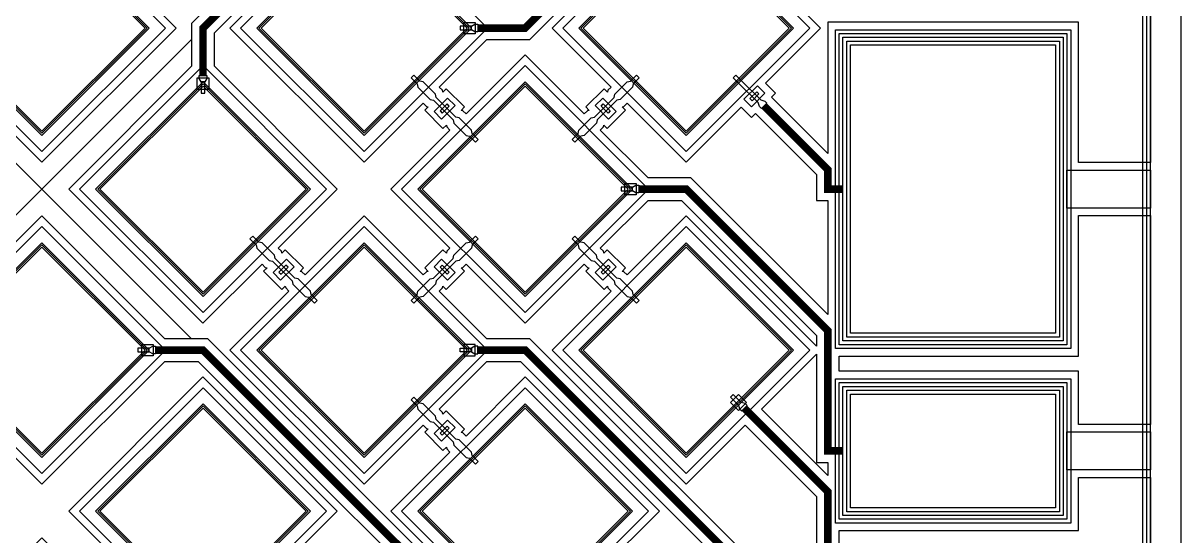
# Model space of a CAD drawing. Extents: x -87611 to 96139, y 77822 to 138139.
# Drawn here: x 7781 to 9306, y 83499 to 84175 of the extents above; entities that cross this region are included whole.
import ezdxf

# ---------------------------------------------------------------- set-up
doc = ezdxf.new("R2010")
doc.units = 0
doc.header["$MEASUREMENT"] = 0
doc.layers.get('0').update_dxf_attribs({"color": 6})
for name, color, linetype in [('L10D0 Abs', 4, 'Continuous'), ('L12D0 Etch', 190, 'Continuous'), ('L14D0 Au', 2, 'Continuous'), ('L15D0 PVIA', 7, 'Continuous'), ('L1D0 Plug', 200, 'Continuous'), ('L3D0 Base', 3, 'Continuous'), ('L4D0 Cntr', 1, 'Continuous'), ('L50D0 SiO2', 52, 'Continuous'), ('L7D0 DE', 42, 'Continuous'), ('L8D0 Wire', 5, 'Continuous'), ('L9D0 Cont', 30, 'Continuous')]:
    doc.layers.add(name, color=color, linetype=linetype)

# ---------------------------------------------------------------- blocks, each defined once
blk = doc.blocks.new('_PRBE_BTM')
at = {"layer": 'L1D0 Plug'}
blk.add_lwpolyline([(-25, -12.5), (-25, 12.5), (-11, 12.5), (-11, -12.5)], close=True, dxfattribs=at)
at = {"layer": 'L3D0 Base'}
for points in [[(-55, 2.5), (-45, 2.5), (-45, -2.5), (-55, -2.5)], [(-3.75, -5), (-8.75, -2.5), (-45, -2.5), (-45, 2.5), (-8.75, 2.5), (-3.75, 5), (0, 5), (0, -5)]]:
    blk.add_lwpolyline(points, close=True, dxfattribs=at)
at = {"layer": 'L9D0 Cont'}
blk.add_lwpolyline([(-20, -6.5), (-20, 6.5), (-16, 6.5), (-16, -6.5)], close=True, dxfattribs=at)
blk = doc.blocks.new('_32CONN_BTM')
at = {"layer": 'L1D0 Plug'}
blk.add_lwpolyline([(-7, -12.5), (-7, 12.5), (7, 12.5), (7, -12.5)], close=True, dxfattribs=at)
at = {"layer": 'L3D0 Base'}
for points in [[(-50, 2.5), (-60, 2.5), (-60, -2.5), (-50, -2.5)], [(-45, -5), (-48.75, -2.5), (-50, -2.5), (-50, 2.5), (-48.75, 2.5), (-45, 5), (-22, 5), (-18.25, 2.5), (18.25, 2.5), (22, 5), (45, 5), (48.75, 2.5), (50, 2.5), (50, -2.5), (48.75, -2.5), (45, -5), (22, -5), (18.25, -2.5), (-18.25, -2.5), (-22, -5)], [(50, 2.5), (60, 2.5), (60, -2.5), (50, -2.5)]]:
    blk.add_lwpolyline(points, close=True, dxfattribs=at)
at = {"layer": 'L9D0 Cont'}
blk.add_lwpolyline([(-2, -6.5), (-2, 6.5), (2, 6.5), (2, -6.5)], close=True, dxfattribs=at)
blk = doc.blocks.new('_32PRBE_TOP')
at = {"layer": 'L50D0 SiO2', "linetype": 'Continuous'}
blk.add_lwpolyline([(3.223, 7.5), (18.223, 7.5), (18.223, -7.5), (3.223, -7.5)], close=True, dxfattribs=at)
at = {"layer": 'L8D0 Wire'}
for points in [[(0, 5), (3.75, 5), (8.223, 2.5), (8.223, -2.5), (3.75, -5), (0, -5)], [(23.223, 2.5), (8.223, 2.5), (8.223, -2.5), (23.223, -2.5)]]:
    blk.add_lwpolyline(points, close=True, dxfattribs=at)
blk = doc.blocks.new('_32TRCE200')
at = {"layer": 'L14D0 Au'}
for points in [[(-388.9, 848.5), (-212.1, 671.8), (-134.3, 749.5), (-130.1, 745.3), (-127.8, 744.8), (-132.2, 740.3), (-108.2, 716.3), (-103.7, 720.8), (-103.3, 718.4), (-99, 714.2), (-176.8, 636.4), (-99, 558.6), (-103.3, 554.4), (-103.7, 552), (-108.2, 556.5), (-132.2, 532.5), (-127.8, 528), (-130.1, 527.5), (-134.3, 523.3), (-197.1, 586), (-197.1, 642.6), (-560, 1005.5)], [(630.2, 651.4), (197.1, 218.3), (197.1, 197.1), (0, 0), (-197.1, 197.1), (-161.8, 197.1), (0, 35.4), (176.8, 212.1), (99, 289.9), (103.3, 294.2), (103.7, 296.5), (108.2, 292), (132.2, 316.1), (127.8, 320.5), (130.1, 321), (134.3, 325.3), (212.1, 247.5), (388.9, 424.3), (311.1, 502), (315.4, 506.3), (315.9, 508.6), (320.3, 504.2), (344.4, 528.2), (339.9, 532.7), (342.2, 533.1), (346.5, 537.4), (424.3, 459.6), (601, 636.4)], [(-311.1, 502), (-388.9, 424.3), (-212.1, 247.5), (-35.4, 424.3), (-113.1, 502), (-108.9, 506.3), (-108.4, 508.6), (-103.9, 504.2), (-79.9, 528.2), (-84.4, 532.7), (-82, 533.1), (-77.8, 537.4), (0, 459.6), (77.8, 537.4), (82, 533.1), (84.4, 532.7), (79.9, 528.2), (103.9, 504.2), (108.4, 508.6), (108.9, 506.3), (113.1, 502), (35.4, 424.3), (113.1, 346.5), (108.9, 342.2), (108.4, 339.9), (103.9, 344.4), (79.9, 320.3), (84.4, 315.9), (82, 315.4), (77.8, 311.1), (0, 388.9), (-161.8, 227.1), (-205.9, 227.1), (-621.4, 642.6)]]:
    blk.add_lwpolyline(points, dxfattribs=at)
for points in [[(-289.9, 947.5), (-330, 987.6), (-330, 1035), (-240, 1035), (-240, 1365), (-310, 1365), (-310, 1460), (-35, 1460), (-35, 1365), (-220, 1365), (-220, 1035), (-46.9, 1035), (-120.9, 961), (-126.2, 966.3), (-139.7, 952.8), (-212.1, 1025.3)], [(220, 1050), (220, 1365), (35, 1365), (35, 1460), (310, 1460), (310, 1365), (240, 1365), (240, 1050)], [(450, 1050), (450, 1365), (380, 1365), (380, 1460), (540, 1460), (540, 1365), (470, 1365), (470, 1050)], [(-77.8, 735.4), (-82, 739.7), (-84.4, 740.1), (-79.9, 744.6), (-103.9, 768.6), (-108.4, 764.2), (-108.9, 766.5), (-113.1, 770.7), (-35.4, 848.5), (-107.8, 921), (-94.4, 934.4), (-99.7, 939.7), (-19.4, 1020), (15, 1020), (15, 1035), (165.3, 1035), (-15, 854.7), (-15, 798.2)], [(289.9, 947.5), (217.4, 1020), (360, 1020), (360, 1035), (377.4, 1035)], [(77.8, 735.4), (15, 798.2), (15, 842.3), (192.7, 1020), (206.8, 1020), (35.4, 848.5), (113.1, 770.7), (108.9, 766.5), (108.4, 764.2), (103.9, 768.6), (79.9, 744.6), (84.4, 740.1), (82, 739.7)], [(134.3, 523.3), (130.1, 527.5), (127.8, 528), (132.2, 532.5), (108.2, 556.5), (103.7, 552), (103.3, 554.4), (99, 558.6), (176.8, 636.4), (99, 714.2), (103.3, 718.4), (103.7, 720.8), (108.2, 716.3), (132.2, 740.3), (127.8, 744.8), (130.1, 745.3), (134.3, 749.5), (212.1, 671.8), (388.9, 848.5), (311.1, 926.3), (404.8, 1020), (574.5, 1020), (197.1, 642.6), (197.1, 586)], [(289.9, 523.3), (227.1, 586), (227.1, 630.2), (616.9, 1020), (786.7, 1020), (502, 735.4), (424.3, 813.2), (247.5, 636.4), (325.3, 558.6), (321, 554.4), (320.5, 552), (316.1, 556.5), (292, 532.5), (296.5, 528), (294.2, 527.5)]]:
    blk.add_lwpolyline(points, close=True, dxfattribs=at)
at = {"layer": 'L3D0 Base', "const_width": 10}
blk.add_lwpolyline([(0, 1055), (0, 1035), (-25.7, 1035), (-109.6, 951.1)], dxfattribs=at)
at = {"layer": 'L8D0 Wire', "const_width": 10}
for points in [[(-149.6, 212.1), (-212.1, 212.1), (-636.4, 636.4), (-636.4, 827.3), (-844.1, 1035), (-983.3, 1035), (-983.3, 1055)], [(-212.1, 573.9), (-212.1, 636.4), (-575, 999.3), (-575, 1055)], [(345, 1055), (345, 1035), (186.5, 1035), (0, 848.5), (0, 786)], [(212.1, 573.9), (212.1, 636.4), (610.7, 1035), (805, 1035), (805, 1055)], [(288.7, 925.1), (398.6, 1035), (575, 1035), (575, 1055)]]:
    blk.add_lwpolyline(points, dxfattribs=at)
at = {"linetype": 'Continuous'}
for name, p, rotation in [('_PRBE_BTM', (-109.6, 951.1), 45), ('_32PRBE_TOP', (0, 786), 270), ('_32PRBE_TOP', (-212.1, 573.9), 270)]:
    blk.add_blockref(name, p, dxfattribs=dict(at, rotation=rotation))
at = {"linetype": 'Continuous', "xscale": -1}
for p, rotation in [((288.7, 925.1), 45), ((212.1, 573.9), 90)]:
    blk.add_blockref('_32PRBE_TOP', p, dxfattribs=dict(at, rotation=rotation))
at = {"rotation": 315}
for p in [(-106.1, 742.5), (106.1, 530.3)]:
    blk.add_blockref('_32CONN_BTM', p, dxfattribs=at)
at = {"xscale": -1, "rotation": 45}
for p in [(106.1, 742.5), (-106.1, 530.3), (318.2, 530.3), (106.1, 318.2)]:
    blk.add_blockref('_32CONN_BTM', p, dxfattribs=at)
at = {"linetype": 'Continuous'}
blk.add_blockref('_32PRBE_TOP', (-149.6, 212.1), dxfattribs=at)
blk = doc.blocks.new('32PAD')
at = {"layer": 'L14D0 Au'}
blk.add_lwpolyline([(-80, 10), (-80, 290), (80, 290), (80, 10)], close=True, dxfattribs=at)
at = {"layer": 'L15D0 PVIA'}
blk.add_lwpolyline([(-75, 15), (-75, 285), (75, 285), (75, 15)], close=True, dxfattribs=at)
at = {"layer": 'L3D0 Base'}
for points in [[(-25, 300), (-25, 410), (25, 410), (25, 300)], [(-90, 0), (-90, 300), (90, 300), (90, 0)]]:
    blk.add_lwpolyline(points, close=True, dxfattribs=at)
at = {"layer": 'L4D0 Cntr'}
blk.add_lwpolyline([(-85, 5), (-85, 295), (85, 295), (85, 5)], close=True, dxfattribs=at)
at = {"layer": 'L8D0 Wire'}
blk.add_lwpolyline([(-95, -5), (-95, 305), (95, 305), (95, -5)], close=True, dxfattribs=at)
blk = doc.blocks.new('_32PADS')
at = {"layer": 'L14D0 Au'}
blk.add_lwpolyline([(1060, -195), (1060, 195), (1340, 195), (1340, -195)], close=True, dxfattribs=at)
at = {"layer": 'L15D0 PVIA'}
blk.add_lwpolyline([(1065, -190), (1065, 190), (1335, 190), (1335, -190)], close=True, dxfattribs=at)
at = {"layer": 'L3D0 Base'}
for points in [[(1050, -205), (1050, 205), (1350, 205), (1350, -205)], [(1350, -25), (1350, 25), (1460, 25), (1460, -25)]]:
    blk.add_lwpolyline(points, close=True, dxfattribs=at)
at = {"layer": 'L4D0 Cntr'}
blk.add_lwpolyline([(1055, -200), (1055, 200), (1345, 200), (1345, -200)], close=True, dxfattribs=at)
at = {"layer": 'L8D0 Wire'}
blk.add_lwpolyline([(1045, -210), (1045, 210), (1355, 210), (1355, -210)], close=True, dxfattribs=at)
at = {"rotation": 270}
blk.add_blockref('32PAD', (1050, -345), dxfattribs=at)
blk = doc.blocks.new('PIX200')
at = {"layer": 'L3D0 Base'}
blk.add_lwpolyline([(-100, -100), (-100, 100), (100, 100), (100, -100)], close=True, dxfattribs=at)
at = {"layer": 'L4D0 Cntr'}
blk.add_lwpolyline([(-98, -98), (-98, 98), (98, 98), (98, -98)], close=True, dxfattribs=at)
at = {"layer": 'L7D0 DE'}
blk.add_lwpolyline([(-115, -115), (-115, 115), (115, 115), (115, -115)], close=True, dxfattribs=at)
blk = doc.blocks.new('PIX200A')
at = {"layer": 'L10D0 Abs'}
blk.add_lwpolyline([(-96, -96), (-96, 96), (96, 96), (96, -96)], close=True, dxfattribs=at)
at = {"linetype": 'Continuous'}
blk.add_blockref('PIX200', (0, 0), dxfattribs=at)
blk = doc.blocks.new('$32_200_C')
at = {"layer": 'L12D0 Etch'}
blk.add_lwpolyline([(0, 0), (0, 2950), (50, 2950), (50, 50), (2950, 50), (2950, 2950), (0, 2950), (0, 3000), (3000, 3000), (3000, 0)], close=True, dxfattribs=at)
at = {"layer": 'L3D0 Base'}
blk.add_lwpolyline([(0, 0), (0, 2960), (40, 2960), (40, 40), (2960, 40), (2960, 2960), (0, 2960), (0, 3000), (3000, 3000), (3000, 0)], close=True, dxfattribs=at)
at = {"layer": 'L4D0 Cntr'}
blk.add_lwpolyline([(0, 0), (0, 2955), (45, 2955), (45, 45), (2955, 45), (2955, 2955), (0, 2955), (0, 3000), (3000, 3000), (3000, 0)], close=True, dxfattribs=at)
at = {"layer": 'L7D0 DE'}
blk.add_lwpolyline([(0, 0), (0, 2960), (40, 2960), (40, 40), (2960, 40), (2960, 2960), (0, 2960), (0, 3000), (3000, 3000), (3000, 0)], close=True, dxfattribs=at)
for name in ['_32PADS', '_32TRCE200']:
    blk.add_blockref(name, (1500, 1500))
for name, p, rotation in [('_32TRCE200', (1500, 1500), 90), ('_32TRCE200', (1500, 1500), 270), ('PIX200A', (1500, 1712.132), 315), ('PIX200A', (1924.264, 1712.132), 315), ('PIX200A', (2348.528, 1712.132), 315), ('PIX200A', (1712.132, 1500), 315), ('PIX200A', (2136.396, 1500), 315), ('_32TRCE200', (1500, 1500), 180), ('PIX200A', (1500, 1287.868), 315), ('PIX200A', (1924.264, 1287.868), 315), ('PIX200A', (2348.528, 1287.868), 315), ('PIX200A', (1712.132, 1075.736), 315), ('PIX200A', (2136.396, 1075.736), 315)]:
    blk.add_blockref(name, p, dxfattribs=dict(rotation=rotation))

msp = doc.modelspace()

# ---------------------------------------------------------------- block references
at = {"linetype": 'Continuous'}
msp.add_blockref('$32_200_C', (6306, 82456.2), dxfattribs=at)

doc.saveas('drawing.dxf')
